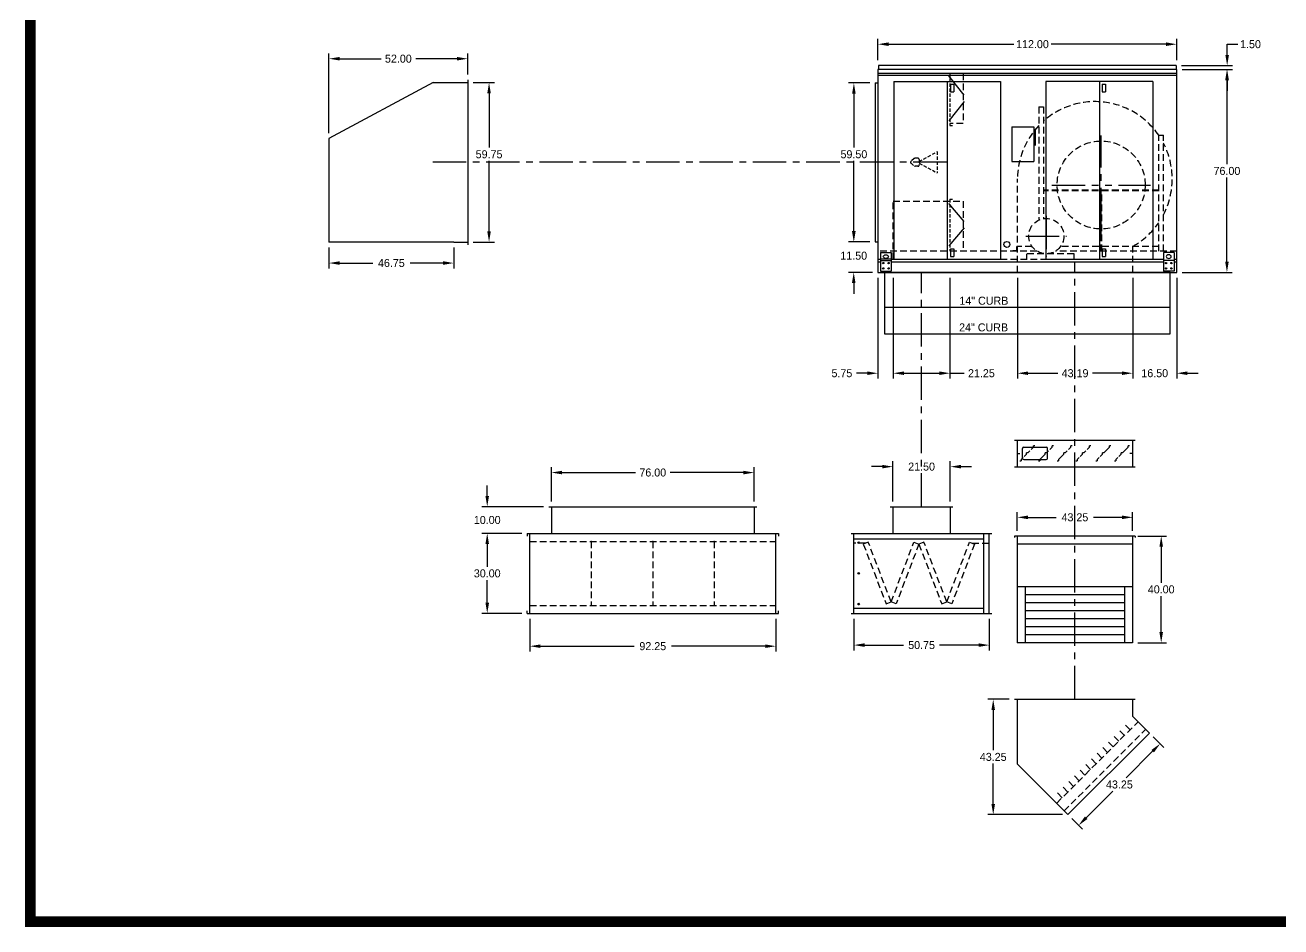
# Model space of a CAD drawing. Header units: inches. Extents: x 4 to 744, y -866 to 77.
# Drawn here: x 3.6 to 474.2, y -866.1 to -528.2 of the extents above; entities that cross this region are included whole.
import ezdxf
from ezdxf.enums import TextEntityAlignment as Align

# ---------------------------------------------------------------- set-up
doc = ezdxf.new("R2010")
doc.units = ezdxf.units.IN
doc.header["$LTSCALE"] = 10
doc.header["$MEASUREMENT"] = 0
for name, pattern in [('CENTER', [2, 1.25, -0.25, 0.25, -0.25]), ('HIDDEN', [0.375, 0.25, -0.125]), ('PHANTOM', [2.5, 1.25, -0.25, 0.25, -0.25, 0.25, -0.25])]:
    doc.linetypes.add(name, pattern=pattern)
for name, color, linetype in [('14CURB', 6, 'Continuous'), ('24CURB', 6, 'Continuous'), ('centerline', 2, 'CENTER'), ('DIFFUSER', 5, 'Continuous'), ('DISC-DAMPER', 5, 'Continuous'), ('FA-FILTER', 5, 'Continuous'), ('FDT-HOOD', 5, 'Continuous'), ('OBJECT', 5, 'Continuous'), ('RAM33UNIT', 3, 'Continuous')]:
    doc.layers.add(name, color=color, linetype=linetype)
doc.layers.add('TEXT', color=7, linetype='Continuous', lineweight=40)
doc.dimstyles.new('DIMENSIONS', dxfattribs={"dimscale": 0, "dimtxt": 3, "dimasz": 4, "dimexe": 2, "dimexo": 2, "dimgap": 1, "dimtad": 0, "dimtih": 1, "dimtoh": 1, "dimzin": 0, "dimdsep": 46, "dimtxsty": 'Standard', "dimcen": 0.09, "dimclrd": 256, "dimclre": 256, "dimclrt": 1, "dimadec": 0, "dimazin": 0, "dimtfac": 1, "dimtofl": 0, "dimtmove": 0, "dimatfit": 3, "dimfxl": 0, "dimtolj": 1, "dimtzin": 0, "dimarcsym": 0})

# ---------------------------------------------------------------- blocks, each defined once
blk = doc.blocks.new('*D51')
at = {"layer": 'DEFPOINTS', "color": 0}
for p in [(322.19, -609.37), (314.12, -620.87), (323.19, -620.87)]:
    blk.add_point(p, dxfattribs=at)
at = {"layer": 'RAM33UNIT', "lineweight": -2}
for p, q in [((314.12, -605.37), (314.12, -601.37)), ((320.19, -609.37), (312.12, -609.37)), ((321.19, -620.87), (312.12, -620.87)), ((314.12, -624.87), (314.12, -628.87))]:
    blk.add_line(p, q, dxfattribs=at)
at = {"layer": 'RAM33UNIT'}
for points in [[(313.46, -605.37), (314.79, -605.37), (314.12, -609.37)], [(313.46, -624.87), (314.79, -624.87), (314.12, -620.87)]]:
    blk.add_solid(points, dxfattribs=at)
at = {"layer": 'RAM33UNIT', "color": 1, "insert": (314.12, -614.62), "char_height": 3, "attachment_point": 5}
blk.add_mtext('\\A1;11.50', dxfattribs=at)
blk = doc.blocks.new('*D52')
at = {"layer": 'DEFPOINTS', "color": 0}
for p in [(322.19, -549.87), (314.19, -609.37), (322.19, -609.37)]:
    blk.add_point(p, dxfattribs=at)
at = {"layer": 'RAM33UNIT', "lineweight": -2}
for p, q in [((320.19, -549.87), (312.19, -549.87)), ((314.19, -553.87), (314.19, -574.12)), ((314.19, -605.37), (314.19, -579.12)), ((320.19, -609.37), (312.19, -609.37))]:
    blk.add_line(p, q, dxfattribs=at)
at = {"layer": 'RAM33UNIT'}
for points in [[(313.52, -553.87), (314.85, -553.87), (314.19, -549.87)], [(313.52, -605.37), (314.85, -605.37), (314.19, -609.37)]]:
    blk.add_solid(points, dxfattribs=at)
at = {"layer": 'RAM33UNIT', "color": 1, "insert": (314.19, -576.62), "char_height": 3, "attachment_point": 5}
blk.add_mtext('\\A1;59.50', dxfattribs=at)
blk = doc.blocks.new('*D53')
at = {"layer": 'DEFPOINTS', "color": 0}
for p in [(169.45, -549.75), (169.45, -609.5), (177.45, -609.5)]:
    blk.add_point(p, dxfattribs=at)
at = {"layer": 'RAM33UNIT', "lineweight": -2}
for p, q in [((171.45, -549.75), (179.45, -549.75)), ((177.45, -553.75), (177.45, -574.12)), ((177.45, -605.5), (177.45, -579.12)), ((171.45, -609.5), (179.45, -609.5))]:
    blk.add_line(p, q, dxfattribs=at)
at = {"layer": 'RAM33UNIT'}
for points in [[(176.78, -553.75), (178.11, -553.75), (177.45, -549.75)], [(176.78, -605.5), (178.11, -605.5), (177.45, -609.5)]]:
    blk.add_solid(points, dxfattribs=at)
at = {"layer": 'RAM33UNIT', "color": 1, "insert": (177.45, -576.62), "char_height": 3, "attachment_point": 5}
blk.add_mtext('\\A1;59.75', dxfattribs=at)
blk = doc.blocks.new('*D54')
at = {"layer": 'DEFPOINTS', "color": 0}
for p in [(169.45, -540.8), (169.45, -548.75), (117.45, -570.75)]:
    blk.add_point(p, dxfattribs=at)
at = {"layer": 'RAM33UNIT', "lineweight": -2}
for p, q in [((117.45, -568.75), (117.45, -538.8)), ((121.45, -540.8), (136.95, -540.8)), ((165.45, -540.8), (149.95, -540.8)), ((169.45, -546.75), (169.45, -538.8))]:
    blk.add_line(p, q, dxfattribs=at)
at = {"layer": 'RAM33UNIT'}
for points in [[(121.45, -540.14), (121.45, -541.47), (117.45, -540.8)], [(165.45, -540.14), (165.45, -541.47), (169.45, -540.8)]]:
    blk.add_solid(points, dxfattribs=at)
at = {"layer": 'RAM33UNIT', "color": 1, "insert": (143.45, -540.8), "char_height": 3, "attachment_point": 5}
blk.add_mtext('\\A1;52.00', dxfattribs=at)
blk = doc.blocks.new('*D55')
at = {"layer": 'DEFPOINTS', "color": 0}
for p in [(117.45, -609.5), (164.2, -609.5), (164.2, -617.36)]:
    blk.add_point(p, dxfattribs=at)
at = {"layer": 'RAM33UNIT', "lineweight": -2}
for p, q in [((117.45, -611.5), (117.45, -619.36)), ((164.2, -611.5), (164.2, -619.36)), ((121.45, -617.36), (133.83, -617.36)), ((160.2, -617.36), (147.83, -617.36))]:
    blk.add_line(p, q, dxfattribs=at)
at = {"layer": 'RAM33UNIT'}
for points in [[(121.45, -616.69), (121.45, -618.03), (117.45, -617.36)], [(160.2, -616.69), (160.2, -618.03), (164.2, -617.36)]]:
    blk.add_solid(points, dxfattribs=at)
at = {"layer": 'RAM33UNIT', "color": 1, "insert": (140.83, -617.36), "char_height": 3, "attachment_point": 5}
blk.add_mtext('\\A1;46.75', dxfattribs=at)
blk = doc.blocks.new('*D56')
at = {"layer": 'DEFPOINTS', "color": 0}
for p in [(418.66, -719.64), (418.66, -759.64), (429.37, -759.64)]:
    blk.add_point(p, dxfattribs=at)
at = {"layer": 'RAM33UNIT', "lineweight": -2}
for p, q in [((420.66, -719.64), (431.37, -719.64)), ((429.37, -723.64), (429.37, -737.14)), ((429.37, -755.64), (429.37, -742.14)), ((420.66, -759.64), (431.37, -759.64))]:
    blk.add_line(p, q, dxfattribs=at)
at = {"layer": 'RAM33UNIT'}
for points in [[(428.7, -723.64), (430.04, -723.64), (429.37, -719.64)], [(428.7, -755.64), (430.04, -755.64), (429.37, -759.64)]]:
    blk.add_solid(points, dxfattribs=at)
at = {"layer": 'RAM33UNIT', "color": 1, "insert": (429.37, -739.64), "char_height": 3, "attachment_point": 5}
blk.add_mtext('\\A1;40.00', dxfattribs=at)
blk = doc.blocks.new('*D57')
at = {"layer": 'DEFPOINTS', "color": 0}
for p in [(424.99, -793.46), (394.41, -824.04), (398.41, -828.04)]:
    blk.add_point(p, dxfattribs=at)
at = {"layer": 'RAM33UNIT', "lineweight": -2}
for p, q in [((426.4, -794.87), (430.4, -798.87)), ((426.16, -800.28), (416.2, -810.25)), ((401.23, -825.21), (411.2, -815.25)), ((395.82, -825.45), (399.82, -829.45))]:
    blk.add_line(p, q, dxfattribs=at)
at = {"layer": 'RAM33UNIT'}
for points in [[(425.69, -799.81), (426.63, -800.76), (428.99, -797.46)], [(400.76, -824.74), (401.71, -825.68), (398.41, -828.04)]]:
    blk.add_solid(points, dxfattribs=at)
at = {"layer": 'RAM33UNIT', "color": 1, "insert": (413.7, -812.75), "char_height": 3, "attachment_point": 5}
blk.add_mtext('\\A1;43.25', dxfattribs=at)
blk = doc.blocks.new('*D58')
at = {"layer": 'DEFPOINTS', "color": 0}
for p in [(374.41, -780.79), (366.41, -824.04), (394.41, -824.04)]:
    blk.add_point(p, dxfattribs=at)
at = {"layer": 'RAM33UNIT', "lineweight": -2}
for p, q in [((372.41, -780.79), (364.41, -780.79)), ((366.41, -784.79), (366.41, -799.91)), ((366.41, -820.04), (366.41, -804.91)), ((392.41, -824.04), (364.41, -824.04))]:
    blk.add_line(p, q, dxfattribs=at)
at = {"layer": 'RAM33UNIT'}
for points in [[(365.74, -784.79), (367.07, -784.79), (366.41, -780.79)], [(365.74, -820.04), (367.07, -820.04), (366.41, -824.04)]]:
    blk.add_solid(points, dxfattribs=at)
at = {"layer": 'RAM33UNIT', "color": 1, "insert": (366.41, -802.41), "char_height": 3, "attachment_point": 5}
blk.add_mtext('\\A1;43.25', dxfattribs=at)
blk = doc.blocks.new('*D59')
at = {"layer": 'DEFPOINTS', "color": 0}
for p in [(435.19, -544.87), (454.01, -544.87), (435.19, -620.87)]:
    blk.add_point(p, dxfattribs=at)
at = {"layer": 'RAM33UNIT', "lineweight": -2}
for p, q in [((437.19, -544.87), (456.01, -544.87)), ((454.01, -548.87), (454.01, -580.37)), ((454.01, -616.87), (454.01, -585.37)), ((437.19, -620.87), (456.01, -620.87))]:
    blk.add_line(p, q, dxfattribs=at)
at = {"layer": 'RAM33UNIT'}
for points in [[(453.34, -548.87), (454.67, -548.87), (454.01, -544.87)], [(453.34, -616.87), (454.67, -616.87), (454.01, -620.87)]]:
    blk.add_solid(points, dxfattribs=at)
at = {"layer": 'RAM33UNIT', "color": 1, "insert": (454.01, -582.87), "char_height": 3, "attachment_point": 5}
blk.add_mtext('\\A1;76.00', dxfattribs=at)
blk = doc.blocks.new('*D60')
at = {"layer": 'DEFPOINTS', "color": 0}
for p in [(375.5, -620.87), (418.69, -620.87), (375.5, -658.65)]:
    blk.add_point(p, dxfattribs=at)
at = {"layer": 'RAM33UNIT', "lineweight": -2}
for p, q in [((375.5, -622.87), (375.5, -660.65)), ((418.69, -622.87), (418.69, -660.65)), ((379.5, -658.65), (390.59, -658.65)), ((414.69, -658.65), (403.59, -658.65))]:
    blk.add_line(p, q, dxfattribs=at)
at = {"layer": 'RAM33UNIT'}
for points in [[(379.5, -657.98), (379.5, -659.31), (375.5, -658.65)], [(414.69, -657.98), (414.69, -659.31), (418.69, -658.65)]]:
    blk.add_solid(points, dxfattribs=at)
at = {"layer": 'RAM33UNIT', "color": 1, "insert": (397.09, -658.65), "char_height": 3, "attachment_point": 5}
blk.add_mtext('\\A1;43.19', dxfattribs=at)
blk = doc.blocks.new('*D61')
at = {"layer": 'DEFPOINTS', "color": 0}
for p in [(418.69, -620.87), (435.19, -620.87), (418.69, -658.65)]:
    blk.add_point(p, dxfattribs=at)
at = {"layer": 'RAM33UNIT', "lineweight": -2}
for p, q in [((418.69, -622.87), (418.69, -660.65)), ((435.19, -622.87), (435.19, -660.65)), ((414.69, -658.65), (410.69, -658.65)), ((439.19, -658.65), (443.19, -658.65))]:
    blk.add_line(p, q, dxfattribs=at)
at = {"layer": 'RAM33UNIT'}
for points in [[(414.69, -657.98), (414.69, -659.31), (418.69, -658.65)], [(439.19, -657.98), (439.19, -659.31), (435.19, -658.65)]]:
    blk.add_solid(points, dxfattribs=at)
at = {"layer": 'RAM33UNIT', "color": 1, "insert": (426.94, -658.65), "char_height": 3, "attachment_point": 5}
blk.add_mtext('\\A1;16.50', dxfattribs=at)
blk = doc.blocks.new('*D62')
at = {"layer": 'DEFPOINTS', "color": 0}
for p in [(418.66, -712.64), (375.41, -719.64), (418.66, -719.64)]:
    blk.add_point(p, dxfattribs=at)
at = {"layer": 'RAM33UNIT', "lineweight": -2}
for p, q in [((375.41, -717.64), (375.41, -710.64)), ((418.66, -717.64), (418.66, -710.64)), ((379.41, -712.64), (390.03, -712.64)), ((414.66, -712.64), (404.03, -712.64))]:
    blk.add_line(p, q, dxfattribs=at)
at = {"layer": 'RAM33UNIT'}
for points in [[(379.41, -711.97), (379.41, -713.31), (375.41, -712.64)], [(414.66, -711.97), (414.66, -713.31), (418.66, -712.64)]]:
    blk.add_solid(points, dxfattribs=at)
at = {"layer": 'RAM33UNIT', "color": 1, "insert": (397.03, -712.64), "char_height": 3, "attachment_point": 5}
blk.add_mtext('\\A1;43.25', dxfattribs=at)
blk = doc.blocks.new('*D65')
at = {"layer": 'DEFPOINTS', "color": 0}
for p in [(435.19, -535.37), (323.19, -543.37), (435.19, -543.37)]:
    blk.add_point(p, dxfattribs=at)
at = {"layer": 'RAM33UNIT', "lineweight": -2}
for p, q in [((323.19, -541.37), (323.19, -533.37)), ((327.19, -535.37), (374.12, -535.37)), ((431.19, -535.37), (388.12, -535.37)), ((435.19, -541.37), (435.19, -533.37))]:
    blk.add_line(p, q, dxfattribs=at)
at = {"layer": 'RAM33UNIT'}
for points in [[(327.19, -534.7), (327.19, -536.04), (323.19, -535.37)], [(431.19, -534.7), (431.19, -536.04), (435.19, -535.37)]]:
    blk.add_solid(points, dxfattribs=at)
at = {"layer": 'RAM33UNIT', "color": 1, "insert": (381.12, -535.37), "char_height": 3, "attachment_point": 5}
blk.add_mtext('\\A1;112.00', dxfattribs=at)
blk = doc.blocks.new('*D66')
at = {"layer": 'DEFPOINTS', "color": 0}
for p in [(434.94, -543.37), (435.19, -544.87), (454.09, -543.37)]:
    blk.add_point(p, dxfattribs=at)
at = {"layer": 'RAM33UNIT', "lineweight": -2}
for p, q in [((454.09, -539.37), (454.09, -535.37)), ((454.09, -535.37), (458.09, -535.37)), ((436.94, -543.37), (456.09, -543.37)), ((437.19, -544.87), (456.09, -544.87)), ((454.09, -548.87), (454.09, -552.87))]:
    blk.add_line(p, q, dxfattribs=at)
at = {"layer": 'RAM33UNIT'}
for points in [[(453.43, -539.37), (454.76, -539.37), (454.09, -543.37)], [(453.43, -548.87), (454.76, -548.87), (454.09, -544.87)]]:
    blk.add_solid(points, dxfattribs=at)
at = {"layer": 'RAM33UNIT', "color": 1, "insert": (462.84, -535.37), "char_height": 3, "attachment_point": 5}
blk.add_mtext('\\A1;1.50', dxfattribs=at)
blk = doc.blocks.new('*D119')
at = {"layer": 'DEFPOINTS', "color": 0}
for p in [(328.94, -620.87), (350.19, -620.87), (350.19, -658.65)]:
    blk.add_point(p, dxfattribs=at)
at = {"layer": 'RAM33UNIT', "lineweight": -2}
for p, q in [((328.94, -622.87), (328.94, -660.65)), ((350.19, -622.87), (350.19, -660.65)), ((332.94, -658.65), (346.19, -658.65)), ((350.19, -658.65), (355.48, -658.65))]:
    blk.add_line(p, q, dxfattribs=at)
at = {"layer": 'RAM33UNIT'}
for points in [[(332.94, -657.98), (332.94, -659.31), (328.94, -658.65)], [(346.19, -657.98), (346.19, -659.31), (350.19, -658.65)]]:
    blk.add_solid(points, dxfattribs=at)
at = {"layer": 'RAM33UNIT', "color": 1, "insert": (361.98, -658.65), "char_height": 3, "attachment_point": 5}
blk.add_mtext('\\A1;21.25', dxfattribs=at)
blk = doc.blocks.new('*D120')
at = {"layer": 'DEFPOINTS', "color": 0}
for p in [(323.19, -620.87), (328.94, -620.87), (328.94, -658.65)]:
    blk.add_point(p, dxfattribs=at)
at = {"layer": 'RAM33UNIT', "lineweight": -2}
for p, q in [((323.19, -622.87), (323.19, -660.65)), ((328.94, -622.87), (328.94, -660.65)), ((319.19, -658.65), (315.19, -658.65)), ((332.94, -658.65), (336.94, -658.65))]:
    blk.add_line(p, q, dxfattribs=at)
at = {"layer": 'RAM33UNIT'}
for points in [[(319.19, -657.98), (319.19, -659.31), (323.19, -658.65)], [(332.94, -657.98), (332.94, -659.31), (328.94, -658.65)]]:
    blk.add_solid(points, dxfattribs=at)
at = {"layer": 'RAM33UNIT', "color": 1, "insert": (309.69, -658.65), "char_height": 3, "attachment_point": 5}
blk.add_mtext('\\A1;5.75', dxfattribs=at)
blk = doc.blocks.new('*D126')
at = {"layer": 'DEFPOINTS', "color": 0}
for p in [(192.69, -748.65), (284.94, -748.65), (192.69, -760.92)]:
    blk.add_point(p, dxfattribs=at)
at = {"layer": 'RAM33UNIT', "lineweight": -2}
for p, q in [((192.69, -750.65), (192.69, -762.92)), ((284.94, -750.65), (284.94, -762.92)), ((196.69, -760.92), (231.81, -760.92)), ((280.94, -760.92), (245.81, -760.92))]:
    blk.add_line(p, q, dxfattribs=at)
at = {"layer": 'RAM33UNIT'}
for points in [[(196.69, -760.25), (196.69, -761.58), (192.69, -760.92)], [(280.94, -760.25), (280.94, -761.58), (284.94, -760.92)]]:
    blk.add_solid(points, dxfattribs=at)
at = {"layer": 'RAM33UNIT', "color": 1, "insert": (238.81, -760.92), "char_height": 3, "attachment_point": 5}
blk.add_mtext('\\A1;92.25', dxfattribs=at)
blk = doc.blocks.new('*D124')
at = {"layer": 'DEFPOINTS', "color": 0}
for p in [(200.81, -695.86), (200.81, -708.65), (276.81, -708.65)]:
    blk.add_point(p, dxfattribs=at)
at = {"layer": 'RAM33UNIT', "lineweight": -2}
for p, q in [((200.81, -706.65), (200.81, -693.86)), ((204.81, -695.86), (232.31, -695.86)), ((272.81, -695.86), (245.31, -695.86)), ((276.81, -706.65), (276.81, -693.86))]:
    blk.add_line(p, q, dxfattribs=at)
at = {"layer": 'RAM33UNIT'}
for points in [[(204.81, -695.2), (204.81, -696.53), (200.81, -695.86)], [(272.81, -695.2), (272.81, -696.53), (276.81, -695.86)]]:
    blk.add_solid(points, dxfattribs=at)
at = {"layer": 'RAM33UNIT', "color": 1, "insert": (238.81, -695.86), "char_height": 3, "attachment_point": 5}
blk.add_mtext('\\A1;76.00', dxfattribs=at)
blk = doc.blocks.new('*D122')
at = {"layer": 'DEFPOINTS', "color": 0}
for p in [(176.76, -708.65), (199.81, -708.65), (191.69, -718.65)]:
    blk.add_point(p, dxfattribs=at)
at = {"layer": 'RAM33UNIT', "lineweight": -2}
for p, q in [((176.76, -704.65), (176.76, -700.65)), ((197.81, -708.65), (174.76, -708.65)), ((189.69, -718.65), (174.76, -718.65)), ((176.76, -722.65), (176.76, -726.65))]:
    blk.add_line(p, q, dxfattribs=at)
at = {"layer": 'RAM33UNIT'}
for points in [[(176.09, -704.65), (177.43, -704.65), (176.76, -708.65)], [(176.09, -722.65), (177.43, -722.65), (176.76, -718.65)]]:
    blk.add_solid(points, dxfattribs=at)
at = {"layer": 'RAM33UNIT', "color": 1, "insert": (176.76, -713.65), "char_height": 3, "attachment_point": 5}
blk.add_mtext('\\A1;10.00', dxfattribs=at)
blk = doc.blocks.new('*D121')
at = {"layer": 'DEFPOINTS', "color": 0}
for p in [(191.69, -718.65), (176.76, -748.65), (191.69, -748.65)]:
    blk.add_point(p, dxfattribs=at)
at = {"layer": 'RAM33UNIT', "lineweight": -2}
for p, q in [((189.69, -718.65), (174.76, -718.65)), ((176.76, -722.65), (176.76, -731.15)), ((176.76, -744.65), (176.76, -736.15)), ((189.69, -748.65), (174.76, -748.65))]:
    blk.add_line(p, q, dxfattribs=at)
at = {"layer": 'RAM33UNIT'}
for points in [[(176.09, -722.65), (177.43, -722.65), (176.76, -718.65)], [(176.09, -744.65), (177.43, -744.65), (176.76, -748.65)]]:
    blk.add_solid(points, dxfattribs=at)
at = {"layer": 'RAM33UNIT', "color": 1, "insert": (176.76, -733.65), "char_height": 3, "attachment_point": 5}
blk.add_mtext('\\A1;30.00', dxfattribs=at)
blk = doc.blocks.new('*D125')
at = {"layer": 'DEFPOINTS', "color": 0}
for p in [(314.19, -748.65), (364.94, -748.65), (314.19, -760.51)]:
    blk.add_point(p, dxfattribs=at)
at = {"layer": 'RAM33UNIT', "lineweight": -2}
for p, q in [((314.19, -750.65), (314.19, -762.51)), ((364.94, -750.65), (364.94, -762.51)), ((318.19, -760.51), (332.81, -760.51)), ((360.94, -760.51), (346.31, -760.51))]:
    blk.add_line(p, q, dxfattribs=at)
at = {"layer": 'RAM33UNIT'}
for points in [[(318.19, -759.84), (318.19, -761.17), (314.19, -760.51)], [(360.94, -759.84), (360.94, -761.17), (364.94, -760.51)]]:
    blk.add_solid(points, dxfattribs=at)
at = {"layer": 'RAM33UNIT', "color": 1, "insert": (339.56, -760.51), "char_height": 3, "attachment_point": 5}
blk.add_mtext('\\A1;50.75', dxfattribs=at)
blk = doc.blocks.new('*D123')
at = {"layer": 'DEFPOINTS', "color": 0}
for p in [(350.31, -693.65), (328.81, -708.65), (350.31, -708.65)]:
    blk.add_point(p, dxfattribs=at)
at = {"layer": 'RAM33UNIT', "lineweight": -2}
for p, q in [((328.81, -706.65), (328.81, -691.65)), ((350.31, -706.65), (350.31, -691.65)), ((324.81, -693.65), (320.81, -693.65)), ((354.31, -693.65), (358.31, -693.65))]:
    blk.add_line(p, q, dxfattribs=at)
at = {"layer": 'RAM33UNIT'}
for points in [[(324.81, -692.98), (324.81, -694.31), (328.81, -693.65)], [(354.31, -692.98), (354.31, -694.31), (350.31, -693.65)]]:
    blk.add_solid(points, dxfattribs=at)
at = {"layer": 'RAM33UNIT', "color": 1, "insert": (339.56, -693.65), "char_height": 3, "attachment_point": 5}
blk.add_mtext('\\A1;21.50', dxfattribs=at)

msp = doc.modelspace()

# ---------------------------------------------------------------- linework, layer by layer
at = {"color": 5, "ltscale": 12}
for p, q in [((350.436, -550.371), (350.436, -553.246)), ((350.436, -550.371), (351.686, -550.371)), ((351.686, -550.371), (351.686, -553.246)), ((407.186, -550.371), (408.436, -550.371)), ((407.186, -550.371), (407.186, -553.246)), ((408.436, -550.371), (408.436, -553.246)), ((350.436, -553.246), (351.686, -553.246)), ((407.186, -553.246), (408.436, -553.246)), ((373.436, -566.289), (373.436, -579.289)), ((373.436, -566.289), (381.686, -566.289)), ((381.686, -566.289), (381.686, -579.289)), ((381.686, -567.289), (382.186, -567.289)), ((382.186, -567.289), (382.186, -573.289)), ((373.436, -579.289), (381.686, -579.289)), ((350.436, -611.996), (351.686, -611.996)), ((350.436, -611.996), (350.436, -614.871)), ((350.436, -614.871), (351.686, -614.871)), ((351.686, -611.996), (351.686, -614.871)), ((407.186, -611.996), (407.186, -614.871)), ((407.186, -611.996), (408.436, -611.996)), ((407.186, -614.871), (408.436, -614.871)), ((408.436, -611.996), (408.436, -614.871))]:
    msp.add_line(p, q, dxfattribs=at)
at = {"layer": '14CURB'}
msp.add_lwpolyline([(325.686, -633.871), (432.686, -633.871), (432.686, -620.871), (325.686, -620.871)], close=True, dxfattribs=at)
at = {"layer": '24CURB'}
msp.add_lwpolyline([(325.686, -643.871), (432.686, -643.871), (432.686, -620.871), (325.686, -620.871)], close=True, dxfattribs=at)
at = {"layer": 'centerline'}
for p, q in [((348.857, -579.621), (156.082, -579.621)), ((339.561, -708.647), (339.561, -620.871)), ((397.03, -780.789), (397.03, -616.871))]:
    msp.add_line(p, q, dxfattribs=at)
at = {"layer": 'DIFFUSER'}
for p, q in [((374.405, -719.643), (374.405, -720.143)), ((419.655, -719.643), (419.655, -720.143)), ((374.405, -780.789), (419.655, -780.789)), ((375.405, -780.789), (375.405, -805.039)), ((418.655, -780.789), (418.655, -787.124)), ((418.655, -787.124), (424.988, -793.456)), ((394.405, -824.039), (424.988, -793.456)), ((394.405, -824.039), (375.405, -805.039))]:
    msp.add_line(p, q, dxfattribs=at)
at = {"layer": 'DIFFUSER', "color": 4, "linetype": 'HIDDEN'}
for p, q in [((390.163, -819.796), (420.745, -789.214)), ((417.74, -792.219), (415.618, -790.098)), ((392.991, -822.625), (423.573, -792.042)), ((413.497, -796.462), (411.376, -794.34)), ((415.618, -794.34), (413.497, -792.219)), ((409.254, -800.704), (407.133, -798.583)), ((411.376, -798.583), (409.254, -796.462)), ((405.012, -804.947), (402.89, -802.826)), ((407.133, -802.826), (405.012, -800.704)), ((398.648, -811.311), (396.527, -809.19)), ((400.769, -809.19), (398.648, -807.068)), ((402.89, -807.068), (400.769, -804.947)), ((394.405, -815.554), (392.284, -813.432)), ((396.527, -813.432), (394.405, -811.311)), ((392.284, -817.675), (390.163, -815.554))]:
    msp.add_line(p, q, dxfattribs=at)
at = {"layer": 'DISC-DAMPER', "ltscale": 8}
for p, q in [((377.384, -690.56), (377.384, -686.8)), ((377.854, -686.33), (386.314, -686.33)), ((386.784, -690.56), (386.784, -686.8)), ((377.854, -691.03), (386.314, -691.03))]:
    msp.add_line(p, q, dxfattribs=at)
at = {"layer": 'DISC-DAMPER', "color": 4, "linetype": 'HIDDEN', "ltscale": 0.5}
for p, q in [((381.497, -686.351), (379.418, -688.43)), ((388.497, -686.351), (386.418, -688.43)), ((395.497, -686.351), (393.418, -688.43)), ((402.497, -686.351), (400.418, -688.43)), ((378.918, -688.93), (376.839, -691.009)), ((379.418, -688.43), (378.918, -688.43)), ((378.918, -688.93), (378.918, -688.43)), ((399.918, -688.93), (397.839, -691.009)), ((400.418, -688.43), (399.918, -688.43)), ((399.918, -688.93), (399.918, -688.43)), ((404.839, -691.509), (405.339, -691.509)), ((407.418, -688.93), (405.339, -691.009)), ((405.339, -691.009), (405.339, -691.509)), ((407.918, -688.43), (407.418, -688.43)), ((407.418, -688.93), (407.418, -688.43)), ((411.839, -691.509), (412.339, -691.509)), ((414.418, -688.93), (412.339, -691.009)), ((412.339, -691.009), (412.339, -691.509)), ((414.418, -688.93), (414.418, -688.43)), ((414.918, -688.43), (414.418, -688.43))]:
    msp.add_line(p, q, dxfattribs=at)
at = {"layer": 'DISC-DAMPER', "color": 4, "linetype": 'HIDDEN', "ltscale": 8}
for p, q in [((381.497, -686.351), (381.497, -685.851)), ((381.997, -685.851), (381.497, -685.851)), ((388.997, -685.851), (388.497, -685.851)), ((388.497, -686.351), (388.497, -685.851)), ((395.997, -685.851), (395.497, -685.851)), ((395.497, -686.351), (395.497, -685.851)), ((402.497, -686.351), (402.497, -685.851)), ((402.997, -685.851), (402.497, -685.851)), ((409.997, -686.351), (407.918, -688.43)), ((410.497, -685.851), (409.997, -685.851)), ((409.997, -686.351), (409.997, -685.851)), ((416.997, -686.351), (414.918, -688.43)), ((416.997, -686.351), (416.997, -685.851)), ((417.497, -685.851), (416.997, -685.851)), ((375.436, -688.68), (376.436, -688.68)), ((376.339, -691.509), (376.839, -691.509)), ((376.839, -691.009), (376.839, -691.509)), ((383.339, -691.509), (383.839, -691.509)), ((385.918, -688.93), (383.839, -691.009)), ((383.839, -691.009), (383.839, -691.509)), ((385.918, -688.93), (385.918, -688.43)), ((386.418, -688.43), (385.918, -688.43)), ((390.339, -691.509), (390.839, -691.509)), ((392.918, -688.93), (390.839, -691.009)), ((390.839, -691.009), (390.839, -691.509)), ((392.918, -688.93), (392.918, -688.43)), ((393.418, -688.43), (392.918, -688.43)), ((397.339, -691.509), (397.839, -691.509)), ((397.839, -691.009), (397.839, -691.509)), ((418.593, -688.68), (417.593, -688.68))]:
    msp.add_line(p, q, dxfattribs=at)
at = {"layer": 'DISC-DAMPER', "ltscale": 8}
for centre, start, end in [((377.854, -686.8), 90, 180), ((386.314, -686.8), 0, 90), ((377.854, -690.56), 180, 270), ((386.314, -690.56), 270, 0)]:
    msp.add_arc(centre, 0.47, start, end, dxfattribs=at)
at = {"layer": 'FA-FILTER'}
for p, q in [((199.811, -708.647), (277.811, -708.647)), ((200.811, -708.647), (200.811, -718.647)), ((276.811, -708.647), (276.811, -718.647)), ((327.811, -708.647), (351.311, -708.647)), ((328.811, -708.647), (328.811, -718.647)), ((350.311, -708.647), (350.311, -718.647)), ((191.686, -718.647), (285.936, -718.647)), ((191.686, -718.647), (191.686, -719.647)), ((192.686, -748.647), (192.686, -718.647)), ((284.936, -748.647), (284.936, -718.647)), ((285.936, -718.647), (285.936, -719.647)), ((313.186, -718.647), (365.936, -718.647)), ((314.186, -748.647), (314.186, -718.647)), ((362.936, -748.647), (362.936, -718.647)), ((364.936, -748.647), (364.936, -718.647)), ((314.186, -720.647), (362.936, -720.647)), ((191.686, -748.647), (191.686, -747.647)), ((285.936, -748.647), (285.936, -747.647)), ((314.186, -746.647), (362.936, -746.647)), ((191.686, -748.647), (285.936, -748.647)), ((313.186, -748.647), (365.936, -748.647))]:
    msp.add_line(p, q, dxfattribs=at)
at = {"layer": 'FA-FILTER', "color": 4, "linetype": 'HIDDEN'}
for p, q in [((192.686, -721.647), (284.936, -721.647)), ((215.749, -721.647), (215.749, -745.647)), ((238.811, -721.647), (238.811, -745.647)), ((261.874, -721.647), (261.874, -745.647)), ((318.656, -722.291), (314.186, -722.291)), ((358.467, -722.291), (364.936, -722.291)), ((192.686, -745.647), (284.936, -745.647))]:
    msp.add_line(p, q, dxfattribs=at)
for points in [[(317.722, -722.647), (326.273, -745.072), (328.141, -744.36), (319.59, -721.935)], [(338.561, -722.647), (330.01, -745.072), (328.141, -744.36), (336.693, -721.935)], [(338.561, -722.647), (347.113, -745.072), (348.981, -744.36), (340.43, -721.935)], [(359.401, -722.647), (350.85, -745.072), (348.981, -744.36), (357.533, -721.935)]]:
    msp.add_lwpolyline(points, close=True, dxfattribs=at)
at = {"layer": 'FA-FILTER'}
for centre in [(315.999, -722.147), (315.999, -733.647), (315.999, -745.147)]:
    msp.add_circle(centre, 0.312, dxfattribs=at)
for p in [(215.749, -721.647), (238.811, -721.647), (261.874, -721.647)]:
    msp.add_point(p, dxfattribs=at)
at = {"layer": 'FDT-HOOD'}
for p, q in [((156.454, -549.746), (117.454, -570.746)), ((156.454, -549.746), (169.454, -549.746)), ((169.454, -548.746), (169.454, -610.496)), ((117.454, -570.746), (117.454, -609.496)), ((164.204, -609.496), (117.454, -609.496)), ((164.204, -609.496), (169.454, -609.496))]:
    msp.add_line(p, q, dxfattribs=at)
at = {"layer": 'OBJECT'}
for p, q in [((323.186, -544.871), (323.186, -620.871)), ((435.186, -544.871), (323.186, -544.871)), ((434.936, -543.371), (323.436, -543.371)), ((323.436, -543.371), (323.436, -544.871)), ((434.936, -543.371), (434.936, -544.871)), ((435.186, -567.621), (435.186, -544.871)), ((322.186, -549.871), (322.186, -609.371)), ((322.186, -549.871), (323.186, -549.871)), ((435.186, -546.371), (323.186, -546.371)), ((435.186, -547.121), (323.186, -547.121)), ((329.186, -549.371), (329.186, -615.871)), ((329.186, -549.371), (369.186, -549.371)), ((349.186, -549.371), (349.186, -615.871)), ((369.186, -549.371), (369.186, -615.871)), ((386.186, -549.371), (386.186, -615.871)), ((426.186, -549.371), (386.186, -549.371)), ((406.186, -549.371), (406.186, -615.871)), ((426.186, -549.371), (426.186, -615.871)), ((435.186, -599.121), (435.186, -567.621)), ((435.186, -620.871), (435.186, -599.121)), ((322.186, -609.371), (323.186, -609.371)), ((323.186, -615.871), (324.186, -615.871)), ((328.186, -615.871), (369.186, -615.871)), ((386.186, -615.871), (430.186, -615.871)), ((434.186, -615.871), (435.186, -615.871)), ((323.186, -616.871), (324.186, -616.871)), ((323.186, -620.871), (435.186, -620.871)), ((328.186, -616.871), (430.186, -616.871)), ((434.186, -616.871), (435.186, -616.871)), ((374.405, -683.68), (419.655, -683.68)), ((375.405, -683.68), (375.405, -693.68)), ((418.655, -683.68), (418.655, -693.68)), ((374.405, -693.68), (419.655, -693.68)), ((419.655, -719.643), (374.405, -719.643)), ((375.405, -719.643), (375.405, -759.643)), ((418.655, -719.643), (418.655, -759.643)), ((418.655, -722.643), (375.405, -722.643)), ((418.655, -738.643), (375.405, -738.643)), ((378.405, -738.643), (378.405, -759.643)), ((415.655, -738.643), (415.655, -759.643)), ((415.655, -741.643), (378.405, -741.643)), ((415.655, -744.643), (378.405, -744.643)), ((415.655, -747.643), (378.405, -747.643)), ((415.655, -750.643), (378.405, -750.643)), ((415.655, -753.643), (378.405, -753.643)), ((415.655, -756.643), (378.405, -756.643)), ((418.655, -759.643), (375.405, -759.643))]:
    msp.add_line(p, q, dxfattribs=at)
at = {"layer": 'OBJECT', "color": 4, "linetype": 'HIDDEN', "ltscale": 12}
for p, q in [((355.559, -554.431), (349.814, -547.186)), ((355.559, -556.811), (349.814, -564.056)), ((355.559, -601.806), (349.814, -595.061)), ((355.559, -604.186), (349.814, -610.931)), ((434.186, -616.371), (430.186, -616.371))]:
    msp.add_line(p, q, dxfattribs=at)
at = {"layer": 'OBJECT', "color": 4, "linetype": 'HIDDEN', "ltscale": 0.5}
for p, q in [((350.186, -546.371), (350.186, -565.871)), ((350.186, -565.871), (351.186, -565.871)), ((336.778, -578.242), (335.611, -579.242)), ((338.168, -578.121), (337.103, -578.121)), ((338.668, -579.313), (345.436, -575.621)), ((338.668, -578.621), (338.668, -580.621)), ((345.436, -575.621), (345.436, -583.621)), ((335.611, -580.001), (336.778, -581.001)), ((338.168, -581.121), (337.103, -581.121)), ((338.668, -579.929), (345.436, -583.621)), ((350.186, -593.371), (350.186, -612.871)), ((350.186, -593.371), (351.186, -593.371))]:
    msp.add_line(p, q, dxfattribs=at)
at = {"layer": 'OBJECT', "color": 4, "linetype": 'HIDDEN'}
for p, q in [((355.186, -546.371), (355.186, -565.121)), ((383.561, -558.871), (383.561, -601.26)), ((383.561, -558.871), (385.311, -558.871)), ((385.311, -558.871), (385.311, -600.743)), ((355.186, -565.121), (350.186, -565.121)), ((428.436, -612.871), (428.436, -569.389)), ((428.436, -569.389), (430.186, -569.389)), ((430.186, -612.871), (430.186, -569.389)), ((336.778, -581.001), (337.103, -581.121)), ((375.499, -620.871), (375.499, -585.871)), ((428.427, -589.996), (385.302, -589.996)), ((428.427, -590.246), (385.302, -590.246)), ((406.605, -612.871), (406.605, -590.246)), ((407.105, -612.871), (407.105, -590.246)), ((328.936, -594.121), (355.186, -594.121)), ((328.936, -615.871), (328.936, -594.121)), ((355.186, -594.121), (355.186, -612.871)), ((375.249, -611.121), (375.499, -611.121)), ((375.249, -612.621), (375.249, -611.121)), ((380.926, -611.121), (375.499, -611.121)), ((428.436, -611.121), (391.647, -611.121)), ((418.686, -620.871), (418.686, -611.121)), ((382.794, -612.871), (323.186, -612.871)), ((369.186, -615.871), (386.186, -615.871)), ((373.749, -612.621), (375.249, -612.621)), ((373.749, -612.871), (373.749, -612.621)), ((378.936, -613.871), (378.936, -615.871)), ((396.686, -613.871), (378.936, -613.871)), ((435.186, -612.871), (389.779, -612.871)), ((396.686, -615.871), (396.686, -613.871))]:
    msp.add_line(p, q, dxfattribs=at)
at = {"layer": 'OBJECT', "color": 191, "linetype": 'PHANTOM'}
for p, q in [((406.865, -606.621), (406.865, -569.621)), ((388.365, -588.121), (425.365, -588.121)), ((386.286, -599.671), (386.286, -614.871)), ((378.686, -607.271), (393.886, -607.271))]:
    msp.add_line(p, q, dxfattribs=at)
at = {"layer": 'OBJECT', "color": 5, "ltscale": 12}
for p, q in [((324.186, -613.371), (324.186, -620.371)), ((324.186, -613.371), (328.186, -613.371)), ((324.186, -616.371), (328.186, -616.371)), ((328.186, -613.371), (328.186, -620.371)), ((430.186, -613.371), (430.186, -620.371)), ((434.186, -613.371), (430.186, -613.371)), ((434.186, -613.371), (434.186, -620.371)), ((324.186, -620.371), (328.186, -620.371)), ((434.186, -620.371), (430.186, -620.371))]:
    msp.add_line(p, q, dxfattribs=at)
at = {"layer": 'OBJECT', "color": 4}
msp.add_line((328.186, -615.871), (324.186, -615.871), dxfattribs=at)
at = {"layer": 'OBJECT', "color": 4, "linetype": 'HIDDEN'}
for centre, radius in [((406.865, -588.121), 16.5), ((386.286, -607.271), 6.6)]:
    msp.add_circle(centre, radius, dxfattribs=at)
at = {"layer": 'OBJECT', "color": 5, "ltscale": 12}
for centre, radius in [((371.521, -610.373), 1.102), ((325.186, -617.371), 0.25), ((325.186, -619.371), 0.25), ((327.186, -617.371), 0.25), ((327.186, -619.371), 0.25), ((431.186, -617.371), 0.25), ((431.186, -619.371), 0.25), ((433.186, -617.371), 0.25), ((433.186, -619.371), 0.25)]:
    msp.add_circle(centre, radius, dxfattribs=at)
at = {"layer": 'OBJECT', "color": 4, "linetype": 'HIDDEN'}
for centre, radius, start, end in [((404.499, -585.871), 29, 34.36778, 131.42491), ((404.499, -585.871), 29, 136.21842, 180), ((404.499, -585.871), 29, 332.34715, 27.65285), ((405.023, -586.325), 28.312, 298.85686, 325.79196)]:
    msp.add_arc(centre, radius, start, end, dxfattribs=at)
at = {"layer": 'OBJECT', "color": 4, "linetype": 'HIDDEN', "ltscale": 0.5}
for centre, start, end in [((337.103, -578.621), 90, 130.60129), ((338.168, -578.621), 0, 90), ((338.168, -580.621), 270, 0)]:
    msp.add_arc(centre, 0.5, start, end, dxfattribs=at)
at = {"layer": 'OBJECT', "color": 4, "linetype": 'HIDDEN', "ltscale": 12}
msp.add_arc((335.936, -579.621), 0.5, 130.60129, 229.39871, dxfattribs=at)
at = {"layer": 'OBJECT', "color": 5, "ltscale": 12}
msp.add_ellipse((326.186, -614.94), major_axis=(0.969, 0), ratio=0.6774874, dxfattribs=at)
at = {"layer": 'OBJECT', "color": 5, "ltscale": 12, "extrusion": (0, 0, -1)}
msp.add_ellipse((432.186, -614.94), major_axis=(-0.969, 0), ratio=0.6774874, dxfattribs=at)
at = {"layer": 'TEXT', "color": 3, "const_width": 4}
msp.add_lwpolyline([(5.558, 10.193), (5.558, -864.084), (742.422, -864.084), (742.422, 10.193), (5.558, 10.193)], dxfattribs=at)

# ---------------------------------------------------------------- texts
at = {"layer": '14CURB'}
msp.add_text('14" CURB', height=3, dxfattribs=at).set_placement((362.908, -633.871), align=Align.BOTTOM_CENTER)
at = {"layer": '24CURB'}
msp.add_text('24" CURB', height=3, dxfattribs=at).set_placement((362.809, -643.871), align=Align.BOTTOM_CENTER)

# ---------------------------------------------------------------- dimensions: what is measured, and where the dimension line sits
at = {"layer": 'RAM33UNIT'}
for base, p1, p2, picture, middle in [((435.186, -535.371), (323.186, -543.371), (435.186, -543.371), '*D65', (381.118, -535.371)), ((328.936, -658.647), (323.186, -620.871), (328.936, -620.871), '*D120', (309.686, -658.647)), ((350.186, -658.647), (328.936, -620.871), (350.186, -620.871), '*D119', (361.976, -658.647))]:
    dim = msp.add_linear_dim(base=base, p1=p1, p2=p2, dimstyle='DIMENSIONS', override={"dimscale": 1}, dxfattribs=at)
    dim.commit()
    dim.dimension.update_dxf_attribs({"geometry": picture, "text_midpoint": middle, "dimtype": 160})
for base, p1, p2, picture, middle in [((454.092, -543.371), (435.186, -544.871), (434.936, -543.371), '*D66', (462.842, -535.371)), ((177.447, -609.496), (169.454, -549.746), (169.454, -609.496), '*D53', (177.447, -576.621)), ((314.186, -609.371), (322.186, -549.871), (322.186, -609.371), '*D52', (314.186, -576.621)), ((314.124, -620.871), (322.186, -609.371), (323.186, -620.871), '*D51', (314.124, -614.621))]:
    dim = msp.add_linear_dim(base=base, p1=p1, p2=p2, angle=90, dimstyle='DIMENSIONS', override={"dimscale": 1}, dxfattribs=at)
    dim.commit()
    dim.dimension.update_dxf_attribs({"geometry": picture, "text_midpoint": middle, "dimtype": 160})
for base, p1, p2, picture, middle in [((169.454, -540.805), (117.454, -570.746), (169.454, -548.746), '*D54', (143.454, -540.805)), ((164.204, -617.36), (117.454, -609.496), (164.204, -609.496), '*D55', (140.829, -617.36)), ((375.499, -658.647), (418.686, -620.871), (375.499, -620.871), '*D60', (397.093, -658.647)), ((418.686, -658.647), (435.186, -620.871), (418.686, -620.871), '*D61', (426.936, -658.647)), ((350.311, -693.647), (328.811, -708.647), (350.311, -708.647), '*D123', (339.561, -693.647)), ((200.811, -695.862), (276.811, -708.647), (200.811, -708.647), '*D124', (238.811, -695.862)), ((418.655, -712.639), (375.405, -719.643), (418.655, -719.643), '*D62', (397.03, -712.639)), ((192.686, -760.917), (284.936, -748.647), (192.686, -748.647), '*D126', (238.811, -760.917)), ((314.186, -760.506), (364.936, -748.647), (314.186, -748.647), '*D125', (339.561, -760.506))]:
    dim = msp.add_linear_dim(base=base, p1=p1, p2=p2, dimstyle='DIMENSIONS', override={"dimscale": 1}, dxfattribs=at)
    dim.commit()
    dim.dimension.update_dxf_attribs({"geometry": picture, "text_midpoint": middle})
for base, p1, p2, picture, middle in [((454.008, -544.871), (435.186, -620.871), (435.186, -544.871), '*D59', (454.008, -582.871)), ((176.76, -708.647), (191.686, -718.647), (199.811, -708.647), '*D122', (176.76, -713.647)), ((176.76, -748.647), (191.686, -718.647), (191.686, -748.647), '*D121', (176.76, -733.647)), ((429.369, -759.643), (418.655, -719.643), (418.655, -759.643), '*D56', (429.369, -739.643)), ((366.405, -824.039), (374.405, -780.789), (394.405, -824.039), '*D58', (366.405, -802.414))]:
    dim = msp.add_linear_dim(base=base, p1=p1, p2=p2, angle=90, dimstyle='DIMENSIONS', override={"dimscale": 1}, dxfattribs=at)
    dim.commit()
    dim.dimension.update_dxf_attribs({"geometry": picture, "text_midpoint": middle})
dim = msp.add_aligned_dim(p1=(424.988, -793.456), p2=(394.405, -824.039), distance=5.657, dimstyle='DIMENSIONS', override={"dimscale": 1}, dxfattribs=at)
dim.commit()
dim.dimension.update_dxf_attribs({"geometry": '*D57', "text_midpoint": (413.696, -812.748)})

doc.saveas('drawing.dxf')
